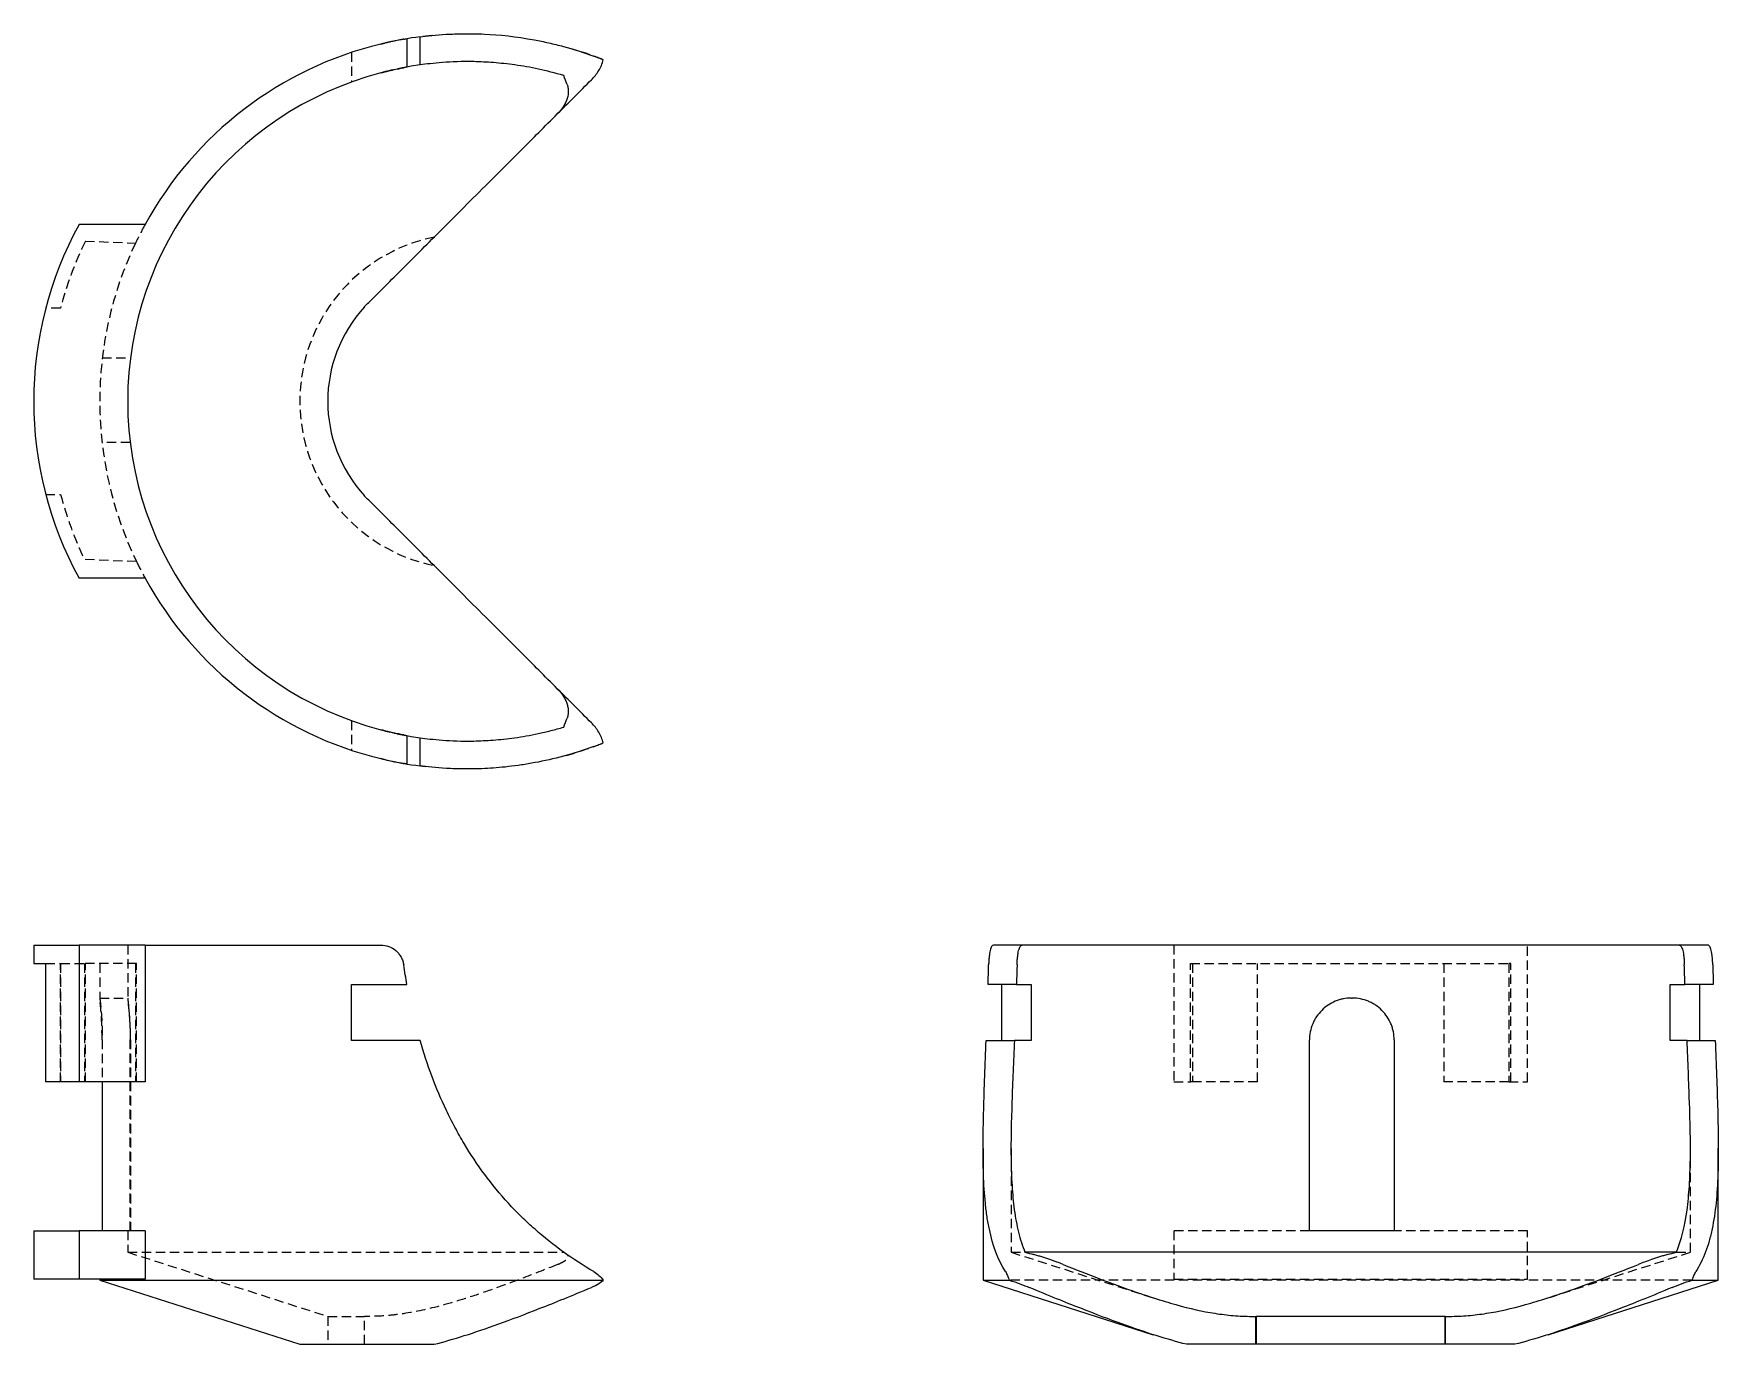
# Model space of a CAD drawing. Header units: millimetres. Extents: x 44 to 273, y 30 to 208.
import ezdxf

# ---------------------------------------------------------------- set-up
doc = ezdxf.new("R2010")
doc.units = ezdxf.units.MM
doc.linetypes.add('HIDDEN', pattern=[1.905, 1.27, -0.635])

msp = doc.modelspace()

# ---------------------------------------------------------------- linework, layer by layer
at = {"color": 7, "linetype": 'Continuous', "lineweight": 25}
for p, q in [((91.07, 206.59), (91.62, 206.72)), ((94.64, 207.32), (94.64, 203.47)), ((96.42, 203.75), (96.42, 207.58)), ((59.02, 182.05), (50.03, 182.05)), ((88.88, 170.85), (88.88, 170.88)), ((88.88, 145.12), (88.88, 145.15)), ((59.02, 133.95), (50.03, 133.95)), ((94.64, 112.53), (94.64, 108.68)), ((96.42, 108.42), (96.42, 112.25)), ((91.7, 109.26), (91.07, 109.41)), ((43.87, 84.05), (43.87, 81.52)), ((43.87, 84.05), (50.03, 84.05)), ((50.03, 84.05), (50.03, 65.44)), ((59.02, 84.05), (50.03, 84.05)), ((59.02, 84.05), (59.02, 65.44)), ((59.02, 84.05), (91.07, 84.05)), ((178.33, 84.05), (174.41, 84.05)), ((267.67, 84.05), (178.33, 84.05)), ((271.59, 84.05), (267.67, 84.05)), ((43.87, 81.52), (45.49, 81.52)), ((45.49, 81.52), (45.49, 65.44)), ((87.11, 78.67), (94.64, 78.67)), ((87.11, 71.08), (87.11, 78.67)), ((177.53, 78.67), (173.68, 78.67)), ((175.54, 71.08), (175.54, 78.67)), ((177.53, 78.67), (179.56, 78.67)), ((179.56, 78.67), (179.56, 71.08)), ((266.44, 78.67), (268.47, 78.67)), ((266.44, 71.08), (266.44, 78.67)), ((272.32, 78.67), (268.47, 78.67)), ((270.46, 78.67), (270.46, 71.08)), ((223.09, 76.84), (223.22, 76.84)), ((96.42, 71.08), (87.11, 71.08)), ((173.42, 71.08), (177.25, 71.08)), ((179.56, 71.08), (177.25, 71.08)), ((217.39, 45.19), (217.39, 71.14)), ((228.91, 71.14), (228.91, 45.19)), ((268.75, 71.08), (266.44, 71.08)), ((268.75, 71.08), (272.58, 71.08)), ((50.03, 65.44), (45.49, 65.44)), ((59.02, 65.44), (50.03, 65.44)), ((53.17, 65.44), (53.17, 45.19)), ((173, 56.36), (173, 38.48)), ((273, 38.48), (273, 56.42)), ((43.87, 45.19), (43.87, 38.61)), ((43.87, 45.19), (50.03, 45.19)), ((50.03, 45.19), (50.03, 38.61)), ((59.02, 45.19), (50.03, 45.19)), ((59.02, 45.19), (59.02, 38.61)), ((228.91, 45.19), (217.39, 45.19)), ((267.3, 42.28), (178.7, 42.28)), ((50.03, 38.61), (43.87, 38.61)), ((59.02, 38.61), (50.03, 38.61)), ((52.85, 38.61), (52.85, 38.48)), ((52.85, 38.48), (80.07, 29.75)), ((52.85, 38.48), (121.33, 38.48)), ((173, 38.48), (196.15, 31.05)), ((173, 38.48), (176.54, 38.48)), ((249.85, 31.05), (273, 38.48)), ((269.46, 38.48), (273, 38.48)), ((210.12, 29.75), (210.12, 33.55)), ((210.12, 33.55), (210.15, 33.55)), ((235.85, 33.55), (210.15, 33.55)), ((210.15, 33.55), (210.15, 29.75)), ((235.85, 33.55), (235.88, 33.55)), ((235.85, 29.75), (235.85, 33.55)), ((235.88, 29.75), (235.88, 33.55)), ((80.07, 29.75), (98.33, 29.75)), ((210.12, 29.75), (200.67, 29.75)), ((210.15, 29.75), (210.12, 29.75)), ((235.85, 29.75), (210.15, 29.75)), ((235.88, 29.75), (235.85, 29.75)), ((245.33, 29.75), (235.88, 29.75))]:
    msp.add_line(p, q, dxfattribs=at)
at = {"color": 7, "linetype": 'HIDDEN', "lineweight": 18}
for p, q in [((87.11, 205.46), (87.11, 201.44)), ((50.89, 179.8), (57.72, 179.52)), ((47.52, 170.66), (45.49, 170.66)), ((53.2, 163.91), (57.03, 163.91)), ((56.99, 152.39), (53.17, 152.39)), ((45.49, 145.34), (47.53, 145.34)), ((57.86, 136.2), (50.76, 136.48)), ((87.11, 114.56), (87.11, 110.54)), ((96.42, 108.42), (97.13, 108.33)), ((56.65, 84.05), (56.65, 76.83)), ((198.95, 84.05), (198.95, 65.44)), ((247.05, 65.44), (247.05, 84.05)), ((45.49, 81.52), (47.53, 81.52)), ((47.52, 81.52), (47.52, 65.44)), ((47.53, 81.52), (50.76, 81.52)), ((47.53, 65.44), (47.53, 81.52)), ((57.86, 81.52), (50.76, 81.52)), ((50.76, 81.52), (50.76, 65.44)), ((50.89, 65.44), (50.89, 81.52)), ((52.85, 81.52), (52.85, 76.83)), ((57.72, 81.52), (57.72, 65.44)), ((57.86, 65.44), (57.86, 81.52)), ((201.2, 81.52), (244.52, 81.52)), ((201.2, 65.44), (201.2, 81.52)), ((201.48, 81.52), (201.48, 65.44)), ((210.34, 65.44), (210.34, 81.52)), ((235.66, 81.52), (235.66, 65.44)), ((244.52, 81.52), (244.52, 65.44)), ((244.8, 81.52), (244.52, 81.52)), ((244.8, 65.44), (244.8, 81.52)), ((52.85, 76.84), (56.65, 76.84)), ((56.65, 76.84), (56.65, 76.84)), ((53.17, 71.14), (53.17, 65.44)), ((53.2, 71.14), (53.2, 45.19)), ((56.99, 45.19), (56.99, 71.14)), ((57.03, 71.14), (57.03, 45.19)), ((198.95, 65.44), (201.2, 65.44)), ((201.48, 65.44), (201.2, 65.44)), ((210.34, 65.44), (201.48, 65.44)), ((244.52, 65.44), (235.66, 65.44)), ((244.52, 65.44), (247.05, 65.44)), ((176.8, 56.36), (176.8, 42.28)), ((269.2, 42.28), (269.2, 56.37)), ((56.65, 45.19), (56.65, 42.28)), ((198.95, 45.19), (198.95, 38.61)), ((217.39, 45.19), (198.95, 45.19)), ((247.05, 45.19), (228.91, 45.19)), ((247.05, 38.61), (247.05, 45.19)), ((56.65, 42.28), (115.96, 42.28)), ((56.65, 42.28), (83.87, 33.55)), ((176.8, 42.28), (178.7, 42.28)), ((176.8, 42.28), (196.15, 36.07)), ((249.85, 36.07), (269.2, 42.28)), ((267.3, 42.28), (269.2, 42.28)), ((269.46, 38.48), (176.54, 38.48)), ((198.95, 38.61), (247.05, 38.61)), ((83.87, 33.55), (88.88, 33.55)), ((83.87, 33.55), (83.87, 29.75)), ((88.88, 29.75), (88.88, 33.55))]:
    msp.add_line(p, q, dxfattribs=at)
at = {"color": 7, "linetype": 'HIDDEN', "lineweight": 18, "flags": 128}
for points in [[(98.06, 207.77), (98.01, 207.77), (96.42, 207.58)], [(121.33, 204.46), (119.1, 205.29), (117.16, 205.91)], [(91.91, 202.89), (91.7, 202.84), (91.07, 202.67)], [(91.07, 84.05), (91.07, 84.05)], [(91.07, 84.05), (91.07, 84.05)], [(94.2, 81.36), (94.2, 81.36)], [(94.2, 81.36), (94.2, 81.36)], [(96.42, 71.08), (96.42, 71.08)], [(96.42, 71.08), (96.42, 71.08)]]:
    msp.add_lwpolyline(points, dxfattribs=at)
at = {"color": 7, "linetype": 'Continuous', "lineweight": 25, "flags": 128}
for points in [[(96.42, 203.75), (95.23, 203.57), (94.64, 203.47)], [(94.64, 112.53), (95.23, 112.43), (96.42, 112.25)]]:
    msp.add_lwpolyline(points, dxfattribs=at)
at = {"color": 7, "linetype": 'Continuous', "lineweight": 25}
for centre, radius, start, end in [((102.85, 158), 50, 103.6317, 151.2484), ((102.85, 158), 50, 97.3926, 102.8741), ((102.85, 158), 46.2, 104.7766, 255.2234), ((93.87, 158), 50, 151.2484, 208.7516), ((102.85, 158), 18.99, 137.397, 222.603), ((102.85, 158), 50, 208.7516, 256.3683), ((102.85, 158), 50, 257.2482, 262.6074)]:
    msp.add_arc(centre, radius, start, end, dxfattribs=at)
at = {"color": 7, "linetype": 'HIDDEN', "lineweight": 18}
for centre, radius, start, end in [((102.85, 158), 46.2, 100.2335, 103.6026), ((102.85, 158), 50, 151.2484, 154.5083), ((95.89, 158), 50, 154.1498, 165.3351), ((102.85, 158), 50, 154.5083, 205.8502), ((102.85, 158), 22.78, 101.4427, 258.5573), ((96.38, 158.15), 50.5, 194.6972, 205.4144), ((102.85, 158), 50, 205.8502, 208.7516), ((102.85, 158), 46.2, 255.2234, 259.7665), ((102.85, 158), 50, 285.6225, 291.6865)]:
    msp.add_arc(centre, radius, start, end, dxfattribs=at)
at = {"color": 7, "linetype": 'Continuous', "lineweight": 25}
for points, knots in [([(94.2, 207.25), (94.17, 207.24), (94.12, 207.23), (94, 207.21), (93.92, 207.2), (93.74, 207.16), (93.63, 207.14), (93.39, 207.1), (93.26, 207.07), (92.98, 207.02), (92.83, 206.98), (92.5, 206.92), (92.33, 206.88), (91.98, 206.8), (91.81, 206.76), (91.44, 206.68), (91.26, 206.64), (91.07, 206.59)], [0, 0, 0, 0, 0.125, 0.125, 0.25, 0.25, 0.375, 0.375, 0.5, 0.5, 0.625, 0.625, 0.75, 0.75, 0.875, 0.875, 1, 1, 1, 1]), ([(96.42, 207.58), (97.37, 207.71), (98.54, 207.83), (100.7, 207.96), (101.49, 207.99), (102.79, 208), (103.24, 208), (104.19, 207.98), (104.67, 207.97), (107.2, 207.85), (109.47, 207.63), (112.61, 207.04), (113.26, 206.91), (114.58, 206.61), (115.24, 206.45), (117.27, 205.9), (118.65, 205.46), (120.06, 204.95)], [0, 0, 0, 0, 0.25, 0.25, 0.375, 0.375, 0.4375, 0.4375, 0.5, 0.5, 0.75, 0.75, 0.8125, 0.8125, 0.875, 0.875, 1, 1, 1, 1]), ([(115.96, 202.3), (113.59, 203.01), (111.37, 203.46), (108.31, 203.89), (107.33, 203.99), (105.94, 204.1), (105.48, 204.13), (104.6, 204.17), (104.17, 204.19), (102.12, 204.23), (100.7, 204.17), (98.87, 204.03), (98.31, 203.98), (97.29, 203.87), (96.83, 203.81), (96.42, 203.75)], [0, 0, 0, 0, 0.25, 0.25, 0.375, 0.375, 0.4375, 0.4375, 0.5, 0.5, 0.75, 0.75, 0.875, 0.875, 1, 1, 1, 1]), ([(119.73, 201.73), (120.11, 202.11), (120.44, 202.53), (120.99, 203.43), (121.21, 203.93), (121.33, 204.46)], [0, 0, 0, 0, 0.5, 0.5, 1, 1, 1, 1]), ([(121.33, 204.46), (121.16, 204.53), (120.96, 204.61), (120.54, 204.77), (120.31, 204.85), (120.06, 204.95)], [0, 0, 0, 0, 0.5, 0.5, 1, 1, 1, 1]), ([(91.07, 202.67), (91.44, 202.77), (91.8, 202.86), (92.51, 203.03), (92.83, 203.1), (93.26, 203.2), (93.39, 203.22), (93.63, 203.27), (93.74, 203.29), (93.92, 203.33), (94, 203.35), (94.12, 203.37), (94.17, 203.38), (94.2, 203.38)], [0, 0, 0, 0, 0.25, 0.25, 0.5, 0.5, 0.625, 0.625, 0.75, 0.75, 0.875, 0.875, 1, 1, 1, 1]), ([(116.43, 201.09), (116.49, 200.91), (116.54, 200.73), (116.58, 200.37), (116.59, 200.18), (116.55, 199.63), (116.47, 199.28), (116.2, 198.59), (116.03, 198.28), (115.63, 197.67), (115.39, 197.39), (115.13, 197.13)], [0, 0, 0, 0, 0.125, 0.125, 0.25, 0.25, 0.5, 0.5, 0.75, 0.75, 1, 1, 1, 1]), ([(89.43, 171.43), (90.3, 172.3), (91.14, 173.14), (92.81, 174.81), (93.63, 175.63), (96.15, 178.15), (97.87, 179.87), (100.73, 182.73), (101.73, 183.73), (103.87, 185.87), (105, 187), (107.47, 189.47), (108.8, 190.79), (111.73, 193.73), (113.33, 195.33), (115.13, 197.13)], [0, 0, 0, 0, 0.125, 0.125, 0.25, 0.25, 0.5, 0.5, 0.625, 0.625, 0.75, 0.75, 0.875, 0.875, 1, 1, 1, 1]), ([(115.13, 118.87), (113.33, 120.67), (111.73, 122.27), (108.8, 125.21), (107.47, 126.53), (105, 129), (103.87, 130.13), (101.73, 132.27), (100.73, 133.27), (97.87, 136.13), (96.15, 137.85), (93.63, 140.37), (92.81, 141.19), (91.14, 142.86), (90.3, 143.7), (89.43, 144.57)], [0, 0, 0, 0, 0.125, 0.125, 0.25, 0.25, 0.375, 0.375, 0.5, 0.5, 0.75, 0.75, 0.875, 0.875, 1, 1, 1, 1]), ([(115.13, 118.87), (115.39, 118.61), (115.62, 118.33), (115.93, 117.88), (116.02, 117.73), (116.19, 117.4), (116.27, 117.24), (116.4, 116.9), (116.45, 116.72), (116.53, 116.37), (116.56, 116.19), (116.59, 115.82), (116.58, 115.64), (116.54, 115.27), (116.49, 115.09), (116.43, 114.91)], [0, 0, 0, 0, 0.25, 0.25, 0.375, 0.375, 0.5, 0.5, 0.625, 0.625, 0.75, 0.75, 0.875, 0.875, 1, 1, 1, 1]), ([(94.2, 112.62), (94.17, 112.62), (94.12, 112.63), (94, 112.65), (93.92, 112.67), (93.74, 112.71), (93.63, 112.73), (93.39, 112.78), (93.26, 112.8), (92.97, 112.87), (92.82, 112.9), (92.5, 112.97), (92.33, 113.01), (91.98, 113.09), (91.8, 113.14), (91.44, 113.23), (91.25, 113.28), (91.07, 113.33)], [0, 0, 0, 0, 0.125, 0.125, 0.25, 0.25, 0.375, 0.375, 0.5, 0.5, 0.625, 0.625, 0.75, 0.75, 0.875, 0.875, 1, 1, 1, 1]), ([(94.2, 112.62), (94.24, 112.61), (94.34, 112.59), (94.49, 112.56), (94.59, 112.54), (94.64, 112.53)], [0, 0, 0, 0, 0.33559, 0.668911, 1, 1, 1, 1]), ([(96.42, 112.25), (97.25, 112.13), (98.25, 112.01), (100.67, 111.83), (102.08, 111.77), (104.14, 111.81), (104.57, 111.83), (105.45, 111.87), (105.9, 111.9), (107.29, 112), (108.26, 112.1), (110.31, 112.39), (111.38, 112.58), (113.05, 112.93), (113.62, 113.07), (114.78, 113.36), (115.37, 113.52), (115.96, 113.7)], [0, 0, 0, 0, 0.25, 0.25, 0.5, 0.5, 0.5625, 0.5625, 0.625, 0.625, 0.75, 0.75, 0.875, 0.875, 0.9375, 0.9375, 1, 1, 1, 1]), ([(121.33, 111.54), (121.21, 112.07), (121, 112.55), (120.44, 113.47), (120.11, 113.89), (119.73, 114.27)], [0, 0, 0, 0, 0.5, 0.5, 1, 1, 1, 1]), ([(120.06, 111.05), (117.24, 110.02), (114.56, 109.32), (111.43, 108.74), (110.81, 108.63), (109.61, 108.45), (109.02, 108.38), (107.29, 108.18), (106.22, 108.1), (104.21, 108.01), (103.27, 107.99), (101.97, 108.01), (101.56, 108.02), (100.76, 108.04), (100.37, 108.06), (98.54, 108.16), (97.37, 108.29), (96.42, 108.42)], [0, 0, 0, 0, 0.25, 0.25, 0.3125, 0.3125, 0.375, 0.375, 0.5, 0.5, 0.625, 0.625, 0.6875, 0.6875, 0.75, 0.75, 1, 1, 1, 1]), ([(120.06, 111.05), (120.31, 111.15), (120.54, 111.23), (120.96, 111.39), (121.16, 111.47), (121.33, 111.54)], [0, 0, 0, 0, 0.5, 0.5, 1, 1, 1, 1]), ([(91.07, 109.41), (91.44, 109.32), (91.8, 109.23), (92.51, 109.08), (92.83, 109.01), (93.26, 108.93), (93.39, 108.9), (93.63, 108.86), (93.74, 108.84), (93.92, 108.8), (94, 108.79), (94.12, 108.77), (94.17, 108.76), (94.2, 108.75)], [0, 0, 0, 0, 0.25, 0.25, 0.5, 0.5, 0.625, 0.625, 0.75, 0.75, 0.875, 0.875, 1, 1, 1, 1]), ([(91.07, 84.05), (91.44, 84.05), (91.8, 83.99), (92.51, 83.73), (92.83, 83.54), (93.26, 83.18), (93.39, 83.04), (93.63, 82.75), (93.74, 82.59), (93.92, 82.26), (94, 82.09), (94.12, 81.73), (94.17, 81.55), (94.2, 81.36)], [0, 0, 0, 0, 0.25, 0.25, 0.5, 0.5, 0.625, 0.625, 0.75, 0.75, 0.875, 0.875, 1, 1, 1, 1]), ([(174.41, 84.05), (174.32, 84.05), (174.23, 83.99), (174.08, 83.73), (174.01, 83.54), (173.93, 83.18), (173.9, 83.04), (173.86, 82.75), (173.84, 82.59), (173.8, 82.26), (173.79, 82.09), (173.77, 81.73), (173.76, 81.55), (173.75, 81.36)], [0, 0, 0, 0, 0.25, 0.25, 0.5, 0.5, 0.625, 0.625, 0.75, 0.75, 0.875, 0.875, 1, 1, 1, 1]), ([(177.62, 81.36), (177.62, 81.55), (177.63, 81.73), (177.65, 82.09), (177.67, 82.26), (177.71, 82.59), (177.73, 82.75), (177.78, 83.04), (177.8, 83.18), (177.87, 83.42), (177.9, 83.53), (177.97, 83.72), (178.01, 83.8), (178.09, 83.92), (178.14, 83.97), (178.23, 84.04), (178.28, 84.05), (178.33, 84.05)], [0, 0, 0, 0, 0.125, 0.125, 0.25, 0.25, 0.375, 0.375, 0.5, 0.5, 0.625, 0.625, 0.75, 0.75, 0.875, 0.875, 1, 1, 1, 1]), ([(267.67, 84.05), (267.77, 84.05), (267.86, 83.99), (268.03, 83.73), (268.1, 83.55), (268.2, 83.18), (268.22, 83.04), (268.27, 82.75), (268.29, 82.59), (268.33, 82.26), (268.35, 82.09), (268.37, 81.73), (268.38, 81.55), (268.38, 81.36)], [0, 0, 0, 0, 0.25, 0.25, 0.5, 0.5, 0.625, 0.625, 0.75, 0.75, 0.875, 0.875, 1, 1, 1, 1]), ([(272.25, 81.36), (272.24, 81.55), (272.23, 81.73), (272.21, 82.09), (272.2, 82.26), (272.16, 82.59), (272.14, 82.75), (272.1, 83.04), (272.07, 83.18), (272.02, 83.42), (271.98, 83.53), (271.92, 83.71), (271.88, 83.79), (271.8, 83.92), (271.76, 83.97), (271.68, 84.04), (271.64, 84.05), (271.59, 84.05)], [0, 0, 0, 0, 0.125, 0.125, 0.25, 0.25, 0.375, 0.375, 0.5, 0.5, 0.625, 0.625, 0.75, 0.75, 0.875, 0.875, 1, 1, 1, 1]), ([(177.62, 81.36), (177.61, 81.06), (177.59, 80.46), (177.56, 79.56), (177.54, 78.97), (177.53, 78.67)], [0, 0, 0, 0, 0.33559, 0.668911, 1, 1, 1, 1]), ([(223.09, 76.84), (222.71, 76.84), (222.34, 76.8), (221.8, 76.69), (221.62, 76.65), (221.26, 76.54), (221.08, 76.47), (220.56, 76.26), (220.24, 76.09), (219.62, 75.67), (219.33, 75.43), (218.8, 74.91), (218.57, 74.62), (218.25, 74.16), (218.16, 73.99), (217.98, 73.67), (217.9, 73.5), (217.69, 72.98), (217.58, 72.63), (217.43, 71.89), (217.39, 71.52), (217.39, 71.14)], [0, 0, 0, 0, 0.125, 0.125, 0.1875, 0.1875, 0.25, 0.25, 0.375, 0.375, 0.5, 0.5, 0.625, 0.625, 0.6875, 0.6875, 0.75, 0.75, 0.875, 0.875, 1, 1, 1, 1]), ([(228.91, 71.14), (228.91, 71.52), (228.88, 71.89), (228.77, 72.43), (228.72, 72.61), (228.61, 72.97), (228.55, 73.15), (228.34, 73.67), (228.16, 73.99), (227.75, 74.61), (227.51, 74.91), (226.98, 75.43), (226.7, 75.67), (226.23, 75.98), (226.07, 76.07), (225.74, 76.25), (225.57, 76.33), (225.06, 76.54), (224.7, 76.65), (223.97, 76.8), (223.59, 76.84), (223.22, 76.84)], [0, 0, 0, 0, 0.125, 0.125, 0.1875, 0.1875, 0.25, 0.25, 0.375, 0.375, 0.5, 0.5, 0.625, 0.625, 0.6875, 0.6875, 0.75, 0.75, 0.875, 0.875, 1, 1, 1, 1]), ([(120.06, 39.63), (117.24, 41.27), (114.56, 43.18), (111.43, 45.94), (110.81, 46.51), (109.61, 47.69), (109.02, 48.3), (107.29, 50.18), (106.22, 51.49), (104.21, 54.2), (103.27, 55.6), (101.97, 57.78), (101.56, 58.52), (100.76, 60.02), (100.37, 60.79), (98.54, 64.62), (97.37, 67.81), (96.42, 71.08)], [0, 0, 0, 0, 0.25, 0.25, 0.3125, 0.3125, 0.375, 0.375, 0.5, 0.5, 0.625, 0.625, 0.6875, 0.6875, 0.75, 0.75, 1, 1, 1, 1]), ([(176.05, 39.63), (175.02, 41.27), (174.32, 43.18), (173.74, 45.94), (173.63, 46.51), (173.45, 47.69), (173.38, 48.3), (173.18, 50.18), (173.1, 51.49), (173.01, 54.2), (172.99, 55.6), (173.01, 57.78), (173.02, 58.52), (173.04, 60.02), (173.06, 60.79), (173.16, 64.62), (173.29, 67.81), (173.42, 71.08)], [0, 0, 0, 0, 0.25, 0.25, 0.3125, 0.3125, 0.375, 0.375, 0.5, 0.5, 0.625, 0.625, 0.6875, 0.6875, 0.75, 0.75, 1, 1, 1, 1]), ([(177.25, 71.08), (177.13, 68.21), (177.01, 65.43), (176.83, 60.05), (176.77, 57.45), (176.81, 54.33), (176.83, 53.72), (176.87, 52.52), (176.9, 51.93), (177, 50.2), (177.1, 49.09), (177.39, 46.97), (177.58, 45.96), (177.93, 44.52), (178.07, 44.05), (178.36, 43.14), (178.52, 42.7), (178.7, 42.28)], [0, 0, 0, 0, 0.25, 0.25, 0.5, 0.5, 0.5625, 0.5625, 0.625, 0.625, 0.75, 0.75, 0.875, 0.875, 0.9375, 0.9375, 1, 1, 1, 1]), ([(267.3, 42.28), (268.01, 43.98), (268.46, 45.88), (268.89, 49.04), (268.99, 50.14), (269.1, 51.88), (269.13, 52.47), (269.17, 53.68), (269.19, 54.29), (269.23, 57.38), (269.17, 59.98), (269.03, 64.04), (268.98, 65.42), (268.87, 68.23), (268.81, 69.64), (268.75, 71.08)], [0, 0, 0, 0, 0.25, 0.25, 0.375, 0.375, 0.4375, 0.4375, 0.5, 0.5, 0.75, 0.75, 0.875, 0.875, 1, 1, 1, 1]), ([(272.58, 71.08), (272.71, 67.81), (272.83, 64.65), (272.96, 60.08), (272.99, 58.59), (273, 56.41), (273, 55.69), (272.98, 54.27), (272.97, 53.57), (272.85, 50.16), (272.63, 47.68), (272.04, 44.89), (271.91, 44.35), (271.61, 43.3), (271.45, 42.79), (270.9, 41.34), (270.46, 40.45), (269.95, 39.63)], [0, 0, 0, 0, 0.25, 0.25, 0.375, 0.375, 0.4375, 0.4375, 0.5, 0.5, 0.75, 0.75, 0.8125, 0.8125, 0.875, 0.875, 1, 1, 1, 1]), ([(183.87, 40.61), (183.61, 40.72), (183.33, 40.83), (182.88, 40.99), (182.73, 41.05), (182.4, 41.17), (182.24, 41.22), (181.9, 41.34), (181.72, 41.4), (181.37, 41.52), (181.19, 41.57), (180.82, 41.69), (180.64, 41.74), (180.27, 41.85), (180.09, 41.9), (179.91, 41.95)], [0, 0, 0, 0, 0.25, 0.25, 0.375, 0.375, 0.5, 0.5, 0.625, 0.625, 0.75, 0.75, 0.875, 0.875, 1, 1, 1, 1]), ([(266.09, 41.95), (265.91, 41.9), (265.73, 41.85), (265.37, 41.75), (265.18, 41.69), (264.63, 41.52), (264.28, 41.4), (263.59, 41.17), (263.28, 41.05), (262.67, 40.83), (262.39, 40.72), (262.13, 40.61)], [0, 0, 0, 0, 0.125, 0.125, 0.25, 0.25, 0.5, 0.5, 0.75, 0.75, 1, 1, 1, 1]), ([(120.06, 39.63), (120.31, 39.48), (120.54, 39.32), (120.96, 38.93), (121.16, 38.72), (121.33, 38.48)], [0, 0, 0, 0, 0.5, 0.5, 1, 1, 1, 1]), ([(176.05, 39.63), (176.15, 39.48), (176.23, 39.32), (176.39, 38.93), (176.47, 38.72), (176.54, 38.48)], [0, 0, 0, 0, 0.5, 0.5, 1, 1, 1, 1]), ([(183.87, 40.61), (185.67, 39.89), (187.27, 39.26), (190.21, 38.14), (191.53, 37.65), (194, 36.78), (195.13, 36.39), (197.27, 35.71), (198.27, 35.41), (201.13, 34.62), (202.85, 34.23), (205.37, 33.83), (206.19, 33.73), (207.86, 33.58), (208.7, 33.55), (209.57, 33.55)], [0, 0, 0, 0, 0.125, 0.125, 0.25, 0.25, 0.375, 0.375, 0.5, 0.5, 0.75, 0.75, 0.875, 0.875, 1, 1, 1, 1]), ([(236.43, 33.55), (237.3, 33.55), (238.14, 33.58), (239.81, 33.73), (240.63, 33.83), (243.15, 34.23), (244.87, 34.62), (247.73, 35.41), (248.73, 35.71), (250.87, 36.39), (252, 36.78), (254.47, 37.65), (255.79, 38.14), (258.73, 39.26), (260.33, 39.89), (262.13, 40.61)], [0, 0, 0, 0, 0.125, 0.125, 0.25, 0.25, 0.5, 0.5, 0.625, 0.625, 0.75, 0.75, 0.875, 0.875, 1, 1, 1, 1]), ([(269.46, 38.48), (269.53, 38.72), (269.61, 38.93), (269.77, 39.31), (269.85, 39.48), (269.95, 39.63)], [0, 0, 0, 0, 0.5, 0.5, 1, 1, 1, 1]), ([(98.33, 29.75), (99.64, 30.08), (100.99, 30.47), (103.89, 31.38), (105.43, 31.91), (108.82, 33.13), (110.66, 33.83), (113.76, 35.05), (114.85, 35.48), (117.17, 36.42), (118.41, 36.93), (119.73, 37.48)], [0, 0, 0, 0, 0.25, 0.25, 0.5, 0.5, 0.75, 0.75, 0.875, 0.875, 1, 1, 1, 1]), ([(121.33, 38.48), (121.21, 38.31), (121, 38.14), (120.44, 37.8), (120.11, 37.64), (119.73, 37.48)], [0, 0, 0, 0, 0.5, 0.5, 1, 1, 1, 1]), ([(176.54, 38.48), (177.07, 38.31), (177.55, 38.14), (178.47, 37.8), (178.89, 37.64), (179.27, 37.48)], [0, 0, 0, 0, 0.5, 0.5, 1, 1, 1, 1]), ([(200.67, 29.75), (199.36, 30.08), (198.01, 30.47), (195.11, 31.38), (193.57, 31.91), (190.18, 33.13), (188.34, 33.83), (185.24, 35.05), (184.15, 35.48), (181.83, 36.42), (180.6, 36.93), (179.27, 37.48)], [0, 0, 0, 0, 0.25, 0.25, 0.5, 0.5, 0.75, 0.75, 0.875, 0.875, 1, 1, 1, 1]), ([(266.73, 37.48), (265.4, 36.93), (264.17, 36.42), (261.85, 35.48), (260.76, 35.05), (257.66, 33.83), (255.82, 33.13), (252.43, 31.91), (250.89, 31.38), (247.99, 30.47), (246.64, 30.08), (245.33, 29.75)], [0, 0, 0, 0, 0.125, 0.125, 0.25, 0.25, 0.5, 0.5, 0.75, 0.75, 1, 1, 1, 1]), ([(266.73, 37.48), (267.11, 37.64), (267.53, 37.8), (268.43, 38.14), (268.93, 38.31), (269.46, 38.48)], [0, 0, 0, 0, 0.5, 0.5, 1, 1, 1, 1])]:
    msp.add_open_spline(points, degree=3, knots=knots, dxfattribs=at)
for points in [[(94.2, 207.25), (94.34, 207.27), (94.48, 207.29), (94.64, 207.32)], [(94.64, 203.47), (94.48, 203.44), (94.33, 203.41), (94.2, 203.38)], [(115.13, 197.13), (116.63, 198.63), (118.16, 200.16), (119.73, 201.73)], [(116.43, 201.09), (116.27, 201.49), (116.12, 201.9), (115.96, 202.3)], [(88.88, 170.88), (89.06, 171.06), (89.24, 171.24), (89.43, 171.43)], [(89.43, 144.57), (89.24, 144.76), (89.06, 144.94), (88.88, 145.12)], [(119.73, 114.27), (118.16, 115.84), (116.63, 117.37), (115.13, 118.87)], [(115.96, 113.7), (116.12, 114.1), (116.27, 114.51), (116.43, 114.91)], [(94.64, 108.68), (94.48, 108.71), (94.34, 108.73), (94.2, 108.75)], [(94.64, 78.67), (94.48, 79.55), (94.34, 80.44), (94.2, 81.36)], [(173.68, 78.67), (173.71, 79.55), (173.73, 80.44), (173.75, 81.36)], [(268.47, 78.67), (268.44, 79.57), (268.41, 80.46), (268.38, 81.36)], [(272.25, 81.36), (272.27, 80.44), (272.29, 79.55), (272.32, 78.67)], [(178.7, 42.28), (179.1, 42.17), (179.51, 42.06), (179.91, 41.95)], [(266.09, 41.95), (266.49, 42.06), (266.9, 42.17), (267.3, 42.28)], [(209.57, 33.55), (209.76, 33.55), (209.94, 33.55), (210.12, 33.55)], [(235.88, 33.55), (236.06, 33.55), (236.24, 33.55), (236.43, 33.55)]]:
    msp.add_open_spline(points, degree=3, dxfattribs=at)
at = {"color": 7, "linetype": 'HIDDEN', "lineweight": 18}
for points, knots in [([(53.17, 71.14), (53.17, 71.52), (53.16, 71.89), (53.15, 72.43), (53.15, 72.61), (53.14, 72.97), (53.13, 73.15), (53.11, 73.67), (53.09, 73.99), (53.05, 74.61), (53.03, 74.9), (52.99, 75.43), (52.97, 75.67), (52.94, 75.98), (52.93, 76.07), (52.91, 76.25), (52.9, 76.33), (52.88, 76.54), (52.87, 76.65), (52.86, 76.8), (52.85, 76.84), (52.85, 76.84)], [0, 0, 0, 0, 0.125, 0.125, 0.1875, 0.1875, 0.25, 0.25, 0.375, 0.375, 0.5, 0.5, 0.625, 0.625, 0.6875, 0.6875, 0.75, 0.75, 0.875, 0.875, 1, 1, 1, 1]), ([(52.85, 76.84), (52.86, 76.84), (52.86, 76.8), (52.88, 76.69), (52.88, 76.65), (52.89, 76.54), (52.9, 76.47), (52.93, 76.26), (52.95, 76.09), (52.99, 75.67), (53.01, 75.43), (53.06, 74.91), (53.08, 74.62), (53.11, 74.16), (53.12, 73.99), (53.14, 73.67), (53.15, 73.5), (53.17, 72.98), (53.18, 72.63), (53.2, 71.89), (53.2, 71.52), (53.2, 71.14)], [0, 0, 0, 0, 0.125, 0.125, 0.1875, 0.1875, 0.25, 0.25, 0.375, 0.375, 0.5, 0.5, 0.625, 0.625, 0.6875, 0.6875, 0.75, 0.75, 0.875, 0.875, 1, 1, 1, 1]), ([(57.03, 71.14), (57.03, 71.52), (57.03, 71.89), (57.01, 72.43), (57.01, 72.61), (56.99, 72.97), (56.99, 73.15), (56.96, 73.67), (56.94, 73.99), (56.89, 74.61), (56.87, 74.91), (56.82, 75.43), (56.8, 75.67), (56.76, 75.98), (56.75, 76.07), (56.73, 76.25), (56.72, 76.33), (56.7, 76.54), (56.68, 76.65), (56.66, 76.8), (56.65, 76.84), (56.65, 76.84)], [0, 0, 0, 0, 0.125, 0.125, 0.1875, 0.1875, 0.25, 0.25, 0.375, 0.375, 0.5, 0.5, 0.625, 0.625, 0.6875, 0.6875, 0.75, 0.75, 0.875, 0.875, 1, 1, 1, 1]), ([(56.65, 76.84), (56.65, 76.84), (56.65, 76.8), (56.67, 76.69), (56.67, 76.65), (56.68, 76.54), (56.69, 76.47), (56.71, 76.26), (56.73, 76.09), (56.77, 75.67), (56.8, 75.43), (56.84, 74.91), (56.86, 74.62), (56.9, 74.16), (56.91, 73.99), (56.92, 73.67), (56.93, 73.5), (56.96, 72.98), (56.97, 72.63), (56.99, 71.89), (56.99, 71.52), (56.99, 71.14)], [0, 0, 0, 0, 0.125, 0.125, 0.1875, 0.1875, 0.25, 0.25, 0.375, 0.375, 0.5, 0.5, 0.625, 0.625, 0.6875, 0.6875, 0.75, 0.75, 0.875, 0.875, 1, 1, 1, 1]), ([(115.13, 40.61), (115.39, 40.72), (115.62, 40.83), (115.93, 40.99), (116.02, 41.05), (116.19, 41.17), (116.27, 41.22), (116.4, 41.34), (116.45, 41.4), (116.53, 41.52), (116.56, 41.57), (116.59, 41.69), (116.58, 41.74), (116.54, 41.85), (116.49, 41.9), (116.43, 41.95)], [0, 0, 0, 0, 0.25, 0.25, 0.375, 0.375, 0.5, 0.5, 0.625, 0.625, 0.75, 0.75, 0.875, 0.875, 1, 1, 1, 1]), ([(115.13, 40.61), (113.33, 39.89), (111.73, 39.26), (108.8, 38.14), (107.47, 37.65), (105, 36.78), (103.87, 36.39), (101.73, 35.71), (100.73, 35.41), (97.87, 34.62), (96.15, 34.23), (93.63, 33.83), (92.81, 33.73), (91.14, 33.58), (90.3, 33.55), (89.43, 33.55)], [0, 0, 0, 0, 0.125, 0.125, 0.25, 0.25, 0.375, 0.375, 0.5, 0.5, 0.75, 0.75, 0.875, 0.875, 1, 1, 1, 1])]:
    msp.add_open_spline(points, degree=3, knots=knots, dxfattribs=at)
for points in [[(116.43, 41.95), (116.27, 42.06), (116.12, 42.17), (115.96, 42.28)], [(89.43, 33.55), (89.24, 33.55), (89.06, 33.55), (88.88, 33.55)]]:
    msp.add_open_spline(points, degree=3, dxfattribs=at)

doc.saveas('drawing.dxf')
